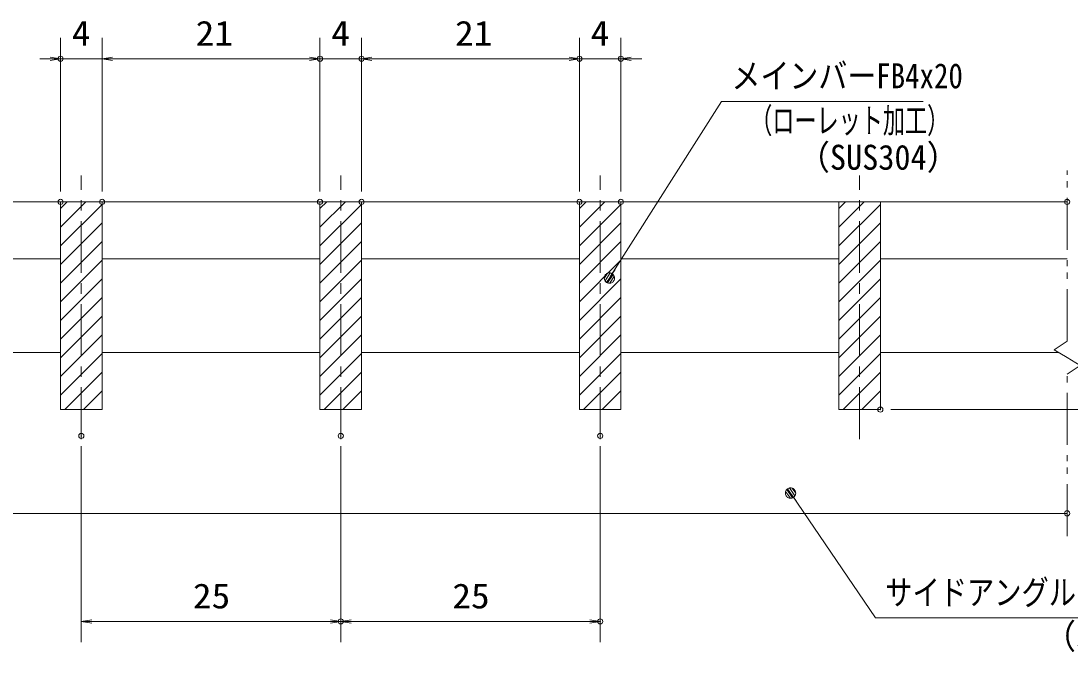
# Model space of a CAD drawing. Units: millimetres, scale not verified, with parts at other scales. Extents: x -1050 to 1050, y -742 to 742.
# Drawn here: x -156 to 350, y -481 to -177 of the extents above; entities that cross this region are included whole.
import ezdxf
from ezdxf.enums import TextEntityAlignment as Align

# ---------------------------------------------------------------- set-up
doc = ezdxf.new("R2010")
doc.units = ezdxf.units.MM
doc.header["$LTSCALE"] = 5
doc.header["$PDMODE"] = 32
doc.header["$PDSIZE"] = 2.5
doc.linetypes.add('CHAIN1', pattern=[8, 5, -1, 1, -1])
doc.linetypes.add('DOUBLE_CHAIN1', pattern=[8.8, 5, -1, 0.6, -0.6, 0.6, -1])
for name, color, linetype, lineweight in [('0-1_寸法注釈', 2, 'Continuous', 9), ('0-2_蓋', 5, 'Continuous', 9), ('0-3_0', 5, 'Continuous', 9), ('0-4_DEFPOINTS', 134, 'Continuous', 9), ('0-5_中心線', 6, 'CHAIN1', 9), ('0-7_ハッチング', 4, 'Continuous', 9), ('0-8_想像線', 134, 'DOUBLE_CHAIN1', 9)]:
    doc.layers.add(name, color=color, linetype=linetype, lineweight=lineweight)
doc.styles.add('ＭＳ ゴシック', font='')
doc.styles.get('ＭＳ ゴシック').set_extended_font_data('MS Gothic')

# ---------------------------------------------------------------- blocks, each defined once
blk = doc.blocks.new('_OPEN')
at = {"layer": '0-3_0', "color": 2}
blk.add_line((0, 0), (-5, 0), dxfattribs=at)
blk.add_lwpolyline([(-5, 0.833), (0, 0), (-5, -0.833)], dxfattribs=at)
blk = doc.blocks.new('_Dot')
at = {"layer": '0-3_0'}
for p, q in [((-2.5, 0), (-5, 0)), ((2.445, 0.5), (-2.445, 0.5)), ((1.997, 1.5), (-1.997, 1.5)), ((2.289, -0.995), (-2.289, -0.995)), ((1.499, -1.995), (-1.499, -1.995))]:
    blk.add_line(p, q, dxfattribs=at)
for points in [[(2.5, 0), (2.48, 0.313), (2.421, 0.622), (2.324, 0.92), (2.191, 1.204), (2.023, 1.469), (1.822, 1.711), (1.594, 1.926), (1.34, 2.111), (1.064, 2.262), (0.773, 2.378), (0.468, 2.456), (0.157, 2.495), (-0.157, 2.495), (-0.468, 2.456), (-0.773, 2.378), (-1.064, 2.262), (-1.34, 2.111), (-1.594, 1.926), (-1.822, 1.711), (-2.023, 1.469), (-2.191, 1.204), (-2.324, 0.92), (-2.421, 0.622), (-2.48, 0.313), (-2.5, 0), (0, 0)], [(-2.5, 0), (-2.48, -0.313), (-2.421, -0.622), (-2.324, -0.92), (-2.191, -1.204), (-2.023, -1.469), (-1.822, -1.711), (-1.594, -1.926), (-1.34, -2.111), (-1.064, -2.262), (-0.773, -2.378), (-0.468, -2.456), (-0.157, -2.495), (0.157, -2.495), (0.468, -2.456), (0.773, -2.378), (1.064, -2.262), (1.34, -2.111), (1.594, -1.926), (1.822, -1.711), (2.023, -1.469), (2.191, -1.204), (2.324, -0.92), (2.421, -0.622), (2.48, -0.313), (2.5, 0), (0, 0)]]:
    blk.add_lwpolyline(points, close=True, dxfattribs=at)

msp = doc.modelspace()

# ---------------------------------------------------------------- linework, layer by layer
at = {"layer": '0-1_寸法注釈'}
for p, q in [((-136.5, -258.884), (-136.5, -184.975)), ((-116.5, -258.884), (-116.5, -184.975)), ((-116.5, -258.884), (-116.5, -184.975)), ((-11.5, -258.884), (-11.5, -184.975)), ((-11.5, -258.884), (-11.5, -184.975)), ((8.5, -258.884), (8.5, -184.975)), ((8.5, -258.884), (8.5, -184.975)), ((113.5, -258.884), (113.5, -184.975)), ((113.5, -258.884), (113.5, -184.975)), ((133.5, -258.884), (133.5, -184.975)), ((-141.5, -194.975), (-146.5, -194.975)), ((-116.5, -194.975), (-136.5, -194.975)), ((-111.5, -194.975), (-106.5, -194.975)), ((-111.5, -194.975), (-16.5, -194.975)), ((-16.5, -194.975), (-21.5, -194.975)), ((-11.5, -194.975), (8.5, -194.975)), ((13.5, -194.975), (108.5, -194.975)), ((13.5, -194.975), (18.5, -194.975)), ((108.5, -194.975), (103.5, -194.975)), ((113.5, -194.975), (133.5, -194.975)), ((138.5, -194.975), (143.5, -194.975)), ((263.5, -363.884), (408.665, -363.884)), ((-126.5, -381.585), (-126.5, -475.95)), ((-1.5, -381.585), (-1.5, -475.95)), ((-1.5, -381.585), (-1.5, -475.95)), ((123.5, -381.585), (123.5, -475.95)), ((-121.5, -465.95), (-6.5, -465.95)), ((3.5, -465.95), (118.5, -465.95))]:
    msp.add_line(p, q, dxfattribs=at)
for points in [[(279.186, -215.492), (181.996, -215.492), (128.485, -299.742)], [(395.401, -464.259), (256.092, -464.259), (215.782, -404.939)]]:
    msp.add_lwpolyline(points, dxfattribs=at)
at = {"layer": '0-2_蓋'}
for p, q in [((-351.5, -263.884), (348.5, -263.884)), ((-136.5, -263.884), (-116.5, -263.884)), ((-136.5, -263.884), (-136.5, -363.884)), ((-11.5, -263.884), (8.5, -263.884)), ((-11.5, -263.884), (-11.5, -363.884)), ((113.5, -263.884), (133.5, -263.884)), ((113.5, -263.884), (113.5, -363.884)), ((133.5, -363.884), (133.5, -263.884)), ((238.5, -263.884), (258.5, -263.884)), ((238.5, -263.884), (238.5, -363.884)), ((-241.5, -291.384), (-136.5, -291.384)), ((-116.5, -291.384), (-11.5, -291.384)), ((8.5, -291.384), (113.5, -291.384)), ((133.5, -291.384), (238.5, -291.384)), ((258.5, -291.384), (348.5, -291.384)), ((-241.5, -336.384), (-136.5, -336.384)), ((-116.5, -336.384), (-11.5, -336.384)), ((8.5, -336.384), (113.5, -336.384)), ((133.5, -336.384), (238.5, -336.384)), ((258.5, -336.384), (344.289, -336.384)), ((113.5, -363.884), (133.5, -363.884)), ((-351.5, -413.884), (348.5, -413.884))]:
    msp.add_line(p, q, dxfattribs=at)
for points in [[(-136.5, -363.884), (-116.5, -363.884), (-116.5, -263.884)], [(-11.5, -363.884), (8.5, -363.884), (8.5, -263.884)], [(238.5, -363.884), (258.5, -363.884), (258.5, -263.884)]]:
    msp.add_lwpolyline(points, dxfattribs=at)
at = {"layer": '0-4_DEFPOINTS'}
for p in [(-136.5, -194.975), (-11.5, -194.975), (8.5, -194.975), (113.5, -194.975), (133.5, -194.975), (-136.5, -263.884), (-116.5, -263.884), (-11.5, -263.884), (8.5, -263.884), (113.5, -263.884), (133.5, -263.884), (348.5, -263.884), (348.5, -263.884), (258.5, -363.884), (-126.5, -376.585), (-1.5, -376.585), (123.5, -376.585), (348.5, -413.884), (-1.5, -465.95), (123.5, -465.95)]:
    msp.add_point(p, dxfattribs=at)
at = {"layer": '0-5_中心線'}
for p, q in [((-126.5, -378.111), (-126.5, -251.182)), ((-1.5, -378.111), (-1.5, -251.182)), ((123.5, -378.111), (123.5, -251.182)), ((248.5, -378.111), (248.5, -251.182))]:
    msp.add_line(p, q, dxfattribs=at)
at = {"layer": '0-7_ハッチング'}
for p, q in [((-136.5, -267.124), (-133.259, -263.884)), ((-136.5, -276.105), (-124.279, -263.884)), ((-136.5, -285.085), (-116.5, -265.085)), ((-11.5, -267.124), (-8.259, -263.884)), ((-11.5, -276.105), (0.721, -263.884)), ((-11.5, -285.085), (8.5, -265.085)), ((113.5, -267.124), (116.741, -263.884)), ((113.5, -276.105), (125.721, -263.884)), ((113.5, -285.085), (133.5, -265.085)), ((238.5, -267.124), (241.741, -263.884)), ((238.5, -276.105), (250.721, -263.884)), ((238.5, -285.085), (258.5, -265.085)), ((-136.5, -294.065), (-116.5, -274.065)), ((-11.5, -294.065), (8.5, -274.065)), ((113.5, -294.065), (133.5, -274.065)), ((238.5, -294.065), (258.5, -274.065)), ((-136.5, -303.045), (-116.5, -283.045)), ((-11.5, -303.045), (8.5, -283.045)), ((113.5, -303.045), (133.5, -283.045)), ((238.5, -303.045), (258.5, -283.045)), ((-136.5, -312.026), (-116.5, -292.026)), ((-11.5, -312.026), (8.5, -292.026)), ((113.5, -312.026), (133.5, -292.026)), ((238.5, -312.026), (258.5, -292.026)), ((-136.5, -321.006), (-116.5, -301.006)), ((-11.5, -321.006), (8.5, -301.006)), ((113.5, -321.006), (133.5, -301.006)), ((238.5, -321.006), (258.5, -301.006)), ((-136.5, -329.986), (-116.5, -309.986)), ((-11.5, -329.986), (8.5, -309.986)), ((113.5, -329.986), (133.5, -309.986)), ((238.5, -329.986), (258.5, -309.986)), ((-136.5, -338.966), (-116.5, -318.966)), ((-11.5, -338.966), (8.5, -318.966)), ((113.5, -338.966), (133.5, -318.966)), ((238.5, -338.966), (258.5, -318.966)), ((-136.5, -347.947), (-116.5, -327.947)), ((-11.5, -347.947), (8.5, -327.947)), ((113.5, -347.947), (133.5, -327.947)), ((238.5, -347.947), (258.5, -327.947)), ((-136.5, -356.927), (-116.5, -336.927)), ((-11.5, -356.927), (8.5, -336.927)), ((113.5, -356.927), (133.5, -336.927)), ((238.5, -356.927), (258.5, -336.927)), ((-134.476, -363.884), (-116.5, -345.907)), ((-9.476, -363.884), (8.5, -345.907)), ((115.524, -363.884), (133.5, -345.907)), ((240.524, -363.884), (258.5, -345.907)), ((-125.496, -363.884), (-116.5, -354.887)), ((-0.496, -363.884), (8.5, -354.887)), ((124.504, -363.884), (133.5, -354.887)), ((249.504, -363.884), (258.5, -354.887)), ((-116.516, -363.884), (-116.5, -363.868)), ((8.484, -363.884), (8.5, -363.868)), ((133.484, -363.884), (133.5, -363.868)), ((258.484, -363.884), (258.5, -363.868))]:
    msp.add_line(p, q, dxfattribs=at)
for points in [[(-116.5, -263.884), (-136.5, -263.884), (-136.5, -363.884), (-116.5, -363.884)], [(8.5, -263.884), (-11.5, -263.884), (-11.5, -363.884), (8.5, -363.884)], [(133.5, -263.884), (113.5, -263.884), (113.5, -363.884), (133.5, -363.884)], [(258.5, -263.884), (238.5, -263.884), (238.5, -363.884), (258.5, -363.884)]]:
    msp.add_lwpolyline(points, close=True, dxfattribs=at)
at = {"layer": '0-8_想像線'}
for p, q in [((348.5, -330.935), (348.5, -248.833)), ((354.793, -342.62), (348.5, -338.884)), ((348.5, -346.833), (354.793, -342.62)), ((348.5, -424.829), (348.5, -346.833))]:
    msp.add_line(p, q, dxfattribs=at)
msp.add_lwpolyline([(348.5, -330.935), (342.207, -335.147), (348.5, -338.884)], dxfattribs=at)

# ---------------------------------------------------------------- block references
at = {"layer": '0-1_寸法注釈'}
for p in [(-136.5, -194.975), (-11.5, -194.975), (-11.5, -194.975), (113.5, -194.975), (113.5, -194.975), (-1.5, -465.95), (123.5, -465.95)]:
    msp.add_blockref('_OPEN', p, dxfattribs=at)
for name, p, rotation in [('_OPEN', (-116.5, -194.975), 180), ('_OPEN', (-116.5, -194.975), 180), ('_OPEN', (8.5, -194.975), 180), ('_OPEN', (8.5, -194.975), 180), ('_OPEN', (133.5, -194.975), 180), ('_Dot', (127.941, -300.581), 237.09638), ('_Dot', (215.21, -404.118), 124.85308), ('_OPEN', (-126.5, -465.95), 180), ('_OPEN', (-1.5, -465.95), 180)]:
    msp.add_blockref(name, p, dxfattribs=dict(at, rotation=rotation))

# ---------------------------------------------------------------- texts
at = {"layer": '0-1_寸法注釈', "color": 7, "style": 'ＭＳ ゴシック'}
for s, height, width, p in [('21', 12.02, 1.1, (-71.423, -192.288)), ('21', 12.02, 1.1, (53.577, -192.288)), ('4', 12.02, 1.1, (-131.085, -192.288)), ('4', 12.02, 1.1, (-6.085, -192.288)), ('4', 12.02, 1.1, (118.915, -192.288)), ('メインバーFB4x20', 12.03, 0.85, (186.773, -212.805)), ('（ローレット加工）', 12.02, 0.65, (195.773, -234.36)), ('（SUS304）', 12.02, 0.95, (218.62, -252.025)), ('サイドアングル L3x30x30', 12.03, 0.8, (260.869, -461.572)), ('25', 12.02, 1.1, (-72.733, -463.263)), ('25', 12.02, 1.1, (52.267, -463.263)), ('（SUS304）', 12.02, 0.95, (337.183, -482.692))]:
    msp.add_text(s, height=height, dxfattribs=dict(at, width=width)).set_placement(p, align=Align.BOTTOM_LEFT)

doc.saveas('drawing.dxf')
